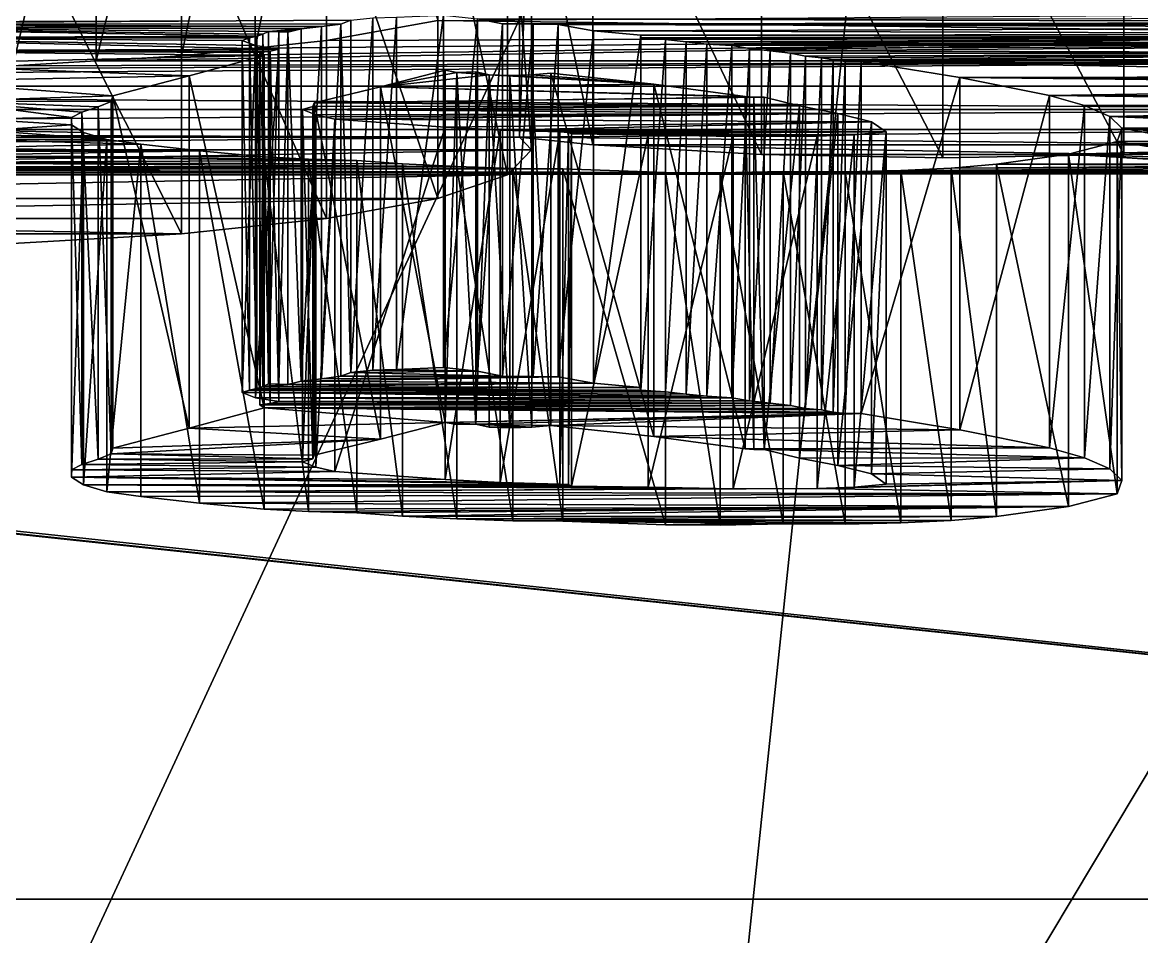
# Model space of a CAD drawing. Extents: x -48.5 to 48.5, y -27 to 68.5.
# Drawn here: x 0.817 to 5.616, y 57.419 to 61.338 of the extents above; entities that cross this region are included whole.
import ezdxf

# ---------------------------------------------------------------- set-up
doc = ezdxf.new("R2010")
doc.units = 0
doc.header["$MEASUREMENT"] = 0
doc.layers.add('STL2DXF', color=7, linetype='Continuous')

msp = doc.modelspace()

# ---------------------------------------------------------------- linework, layer by layer
at = {"layer": 'STL2DXF'}
for points in [[(0, 55), (4.756, 65.2507, 75), (0, 65.5, 75)], [(4.756, 65.2507, 75), (0, 55), (3.6585, 54.8083)], [(3.6585, 54.8083), (9.46, 64.5057, 75), (4.756, 65.2507, 75)], [(9.46, 64.5057, 75), (3.6585, 54.8083), (7.2769, 54.2352)], [(2.1213, 62.7459, 33.8992), (1.815, 61.2278, 33.8743), (1.815, 62.7133, 33.6664)], [(1.815, 61.2278, 33.8743), (2.1213, 62.7459, 33.8992), (2.1213, 61.2604, 34.1071)], [(2.1213, 62.7459, 33.8992), (2.5981, 61.3465, 34.7225), (2.1213, 61.2604, 34.1071)], [(1.5, 62.6798, 33.427), (1.1332, 61.1732, 33.4845), (1.1332, 62.6587, 33.2766)], [(1.1332, 61.1732, 33.4845), (1.5, 62.6798, 33.427), (1.5, 61.1943, 33.635)], [(1.815, 62.7133, 33.6664), (1.5, 61.1943, 33.635), (1.5, 62.6798, 33.427)], [(1.5, 61.1943, 33.635), (1.815, 62.7133, 33.6664), (1.815, 61.2278, 33.8743)], [(1.1332, 62.6587, 33.2766), (0.7765, 61.1527, 33.3382), (0.7765, 62.6382, 33.1302)], [(0.7765, 61.1527, 33.3382), (1.1332, 62.6587, 33.2766), (1.1332, 61.1732, 33.4845)], [(3.2631, 60.813, 30.9115), (2.9482, 62.332, 30.9429), (2.9482, 60.8465, 31.1509)], [(2.9482, 62.332, 30.9429), (3.2631, 60.813, 30.9115), (3.2631, 62.2985, 30.7036)], [(3, 62.2774, 30.5531), (2.9482, 60.8465, 31.1509), (2.9482, 62.332, 30.9429)], [(3.9867, 60.7714, 30.6147), (3.2631, 62.2985, 30.7036), (3.2631, 60.813, 30.9115)], [(3.2631, 62.2985, 30.7036), (3.9867, 60.7714, 30.6147), (3.9867, 62.2569, 30.4068)], [(5.5396, 62.2569, 30.4068), (6.2631, 60.813, 30.9115), (6.2631, 62.2985, 30.7036)], [(2.8978, 62.1698, 29.7842), (3, 60.7919, 30.7611), (3, 62.2774, 30.5531)], [(2.9482, 60.8465, 31.1509), (3, 62.2774, 30.5531), (3, 60.7919, 30.7611)], [(4.7631, 60.7573, 30.5135), (3.9867, 62.2569, 30.4068), (3.9867, 60.7714, 30.6147)], [(3.9867, 62.2569, 30.4068), (4.7631, 60.7573, 30.5135), (4.7631, 62.2428, 30.3055)], [(4.7631, 62.2428, 30.3055), (5.5396, 60.7714, 30.6147), (5.5396, 62.2569, 30.4068)], [(6.2631, 60.813, 30.9115), (5.5396, 62.2569, 30.4068), (5.5396, 60.7714, 30.6147)], [(5.5396, 60.7714, 30.6147), (4.7631, 62.2428, 30.3055), (4.7631, 60.7573, 30.5135)], [(2.5981, 62.0695, 29.0676), (2.8978, 60.6843, 29.9921), (2.8978, 62.1698, 29.7842)], [(3, 60.7919, 30.7611), (2.8978, 62.1698, 29.7842), (2.8978, 60.6843, 29.9921)], [(2.1213, 61.9833, 28.4523), (2.5981, 60.584, 29.2756), (2.5981, 62.0695, 29.0676)], [(2.8978, 60.6843, 29.9921), (2.5981, 62.0695, 29.0676), (2.5981, 60.584, 29.2756)], [(1.5, 61.9172, 27.9801), (2.1213, 60.4978, 28.6603), (2.1213, 61.9833, 28.4523)], [(2.5981, 60.584, 29.2756), (2.1213, 61.9833, 28.4523), (2.1213, 60.4978, 28.6603)], [(0.7765, 61.8757, 27.6833), (1.5, 60.4317, 28.1881), (1.5, 61.9172, 27.9801)], [(2.1213, 60.4978, 28.6603), (1.5, 61.9172, 27.9801), (1.5, 60.4317, 28.1881)], [(1.5, 60.4317, 28.1881), (0.7765, 61.8757, 27.6833), (0.7765, 60.3902, 27.8913)], [(7.6609, 61.2809, 34.2535), (2.5981, 61.3465, 34.7225), (7.3612, 61.3812, 34.97)], [(2.226, 61.348, 23.7338), (-0.4836, 61.332, 23.6199), (-0.6176, 61.3392, 23.6714)], [(2.1819, 61.3314, 23.6152), (-0.4836, 61.332, 23.6199), (2.226, 61.348, 23.7338)], [(7.6609, 61.2809, 34.2535), (2.1213, 61.2604, 34.1071), (2.5981, 61.3465, 34.7225)], [(2.226, 59.8377, 23.9453), (2.1819, 61.3314, 23.6152), (2.226, 61.348, 23.7338)], [(2.319, 61.3574, 23.801), (2.226, 59.8377, 23.9453), (2.226, 61.348, 23.7338)], [(2.226, 59.8377, 23.9453), (2.319, 61.3574, 23.801), (2.319, 59.8471, 24.0124)], [(2.4215, 61.3611, 23.8275), (2.319, 59.8471, 24.0124), (2.319, 61.3574, 23.801)], [(2.319, 59.8471, 24.0124), (2.4215, 61.3611, 23.8275), (2.4215, 59.8508, 24.0389)], [(2.6233, 61.3698, 23.8899), (2.4215, 59.8508, 24.0389), (2.4215, 61.3611, 23.8275)], [(2.4215, 59.8508, 24.0389), (2.6233, 61.3698, 23.8899), (2.6233, 59.8596, 24.1014)], [(2.7683, 61.3541, 23.7775), (2.6233, 59.8596, 24.1014), (2.6233, 61.3698, 23.8899)], [(2.6233, 59.8596, 24.1014), (2.7683, 61.3541, 23.7775), (2.7683, 59.8438, 23.989)], [(8.0646, 61.3375, 23.6589), (2.7683, 61.3541, 23.7775), (8.3736, 61.3558, 23.79)], [(2.8755, 61.3322, 23.6214), (2.7683, 59.8438, 23.989), (2.7683, 61.3541, 23.7775)], [(8.0646, 61.3375, 23.6589), (2.8755, 61.3322, 23.6214), (2.7683, 61.3541, 23.7775)], [(8.0646, 61.3375, 23.6589), (3.0079, 61.3305, 23.6089), (2.8755, 61.3322, 23.6214)], [(7.7557, 61.3296, 23.6027), (3.0079, 61.3305, 23.6089), (8.0646, 61.3375, 23.6589)], [(2.0999, 61.3209, 23.5403), (-0.3591, 61.3174, 23.5153), (-0.4836, 61.332, 23.6199)], [(2.0999, 61.3209, 23.5403), (-0.4836, 61.332, 23.6199), (2.1819, 61.3314, 23.6152)], [(2.0117, 61.3113, 23.4716), (-0.3591, 61.3174, 23.5153), (2.0999, 61.3209, 23.5403)], [(1.8225, 61.2798, 23.2468), (-0.1321, 61.2728, 23.1968), (-0.3591, 61.3174, 23.5153)], [(1.8225, 61.2798, 23.2468), (-0.3591, 61.3174, 23.5153), (1.8477, 61.2877, 23.303)], [(1.8477, 61.2877, 23.303), (-0.3591, 61.3174, 23.5153), (1.8729, 61.299, 23.3841)], [(1.8729, 61.299, 23.3841), (-0.3591, 61.3174, 23.5153), (2.0117, 61.3113, 23.4716)], [(1.8477, 59.7774, 23.5144), (1.8225, 61.2798, 23.2468), (1.8477, 61.2877, 23.303)], [(1.8729, 59.7888, 23.5956), (1.8477, 61.2877, 23.303), (1.8729, 61.299, 23.3841)], [(1.8477, 61.2877, 23.303), (1.8729, 59.7888, 23.5956), (1.8477, 59.7774, 23.5144)], [(2.0117, 61.3113, 23.4716), (1.9171, 61.2981, 23.3779), (1.8729, 61.299, 23.3841)], [(1.9171, 61.2981, 23.3779), (1.8729, 59.7888, 23.5956), (1.8729, 61.299, 23.3841)], [(1.8729, 59.7888, 23.5956), (1.9171, 61.2981, 23.3779), (1.9171, 59.7879, 23.5893)], [(1.9171, 61.2981, 23.3779), (2.0117, 61.3113, 23.4716), (1.9549, 61.2964, 23.3654)], [(1.9549, 61.2964, 23.3654), (1.9171, 59.7879, 23.5893), (1.9171, 61.2981, 23.3779)], [(1.9171, 59.7879, 23.5893), (1.9549, 61.2964, 23.3654), (1.9549, 59.7861, 23.5769)], [(2.0117, 59.801, 23.683), (1.9549, 61.2964, 23.3654), (2.0117, 61.3113, 23.4716)], [(1.9549, 61.2964, 23.3654), (2.0117, 59.801, 23.683), (1.9549, 59.7861, 23.5769)], [(2.0999, 61.3209, 23.5403), (2.0117, 59.801, 23.683), (2.0117, 61.3113, 23.4716)], [(2.0117, 59.801, 23.683), (2.0999, 61.3209, 23.5403), (2.0999, 59.8106, 23.7517)], [(2.1819, 61.3314, 23.6152), (2.0999, 59.8106, 23.7517), (2.0999, 61.3209, 23.5403)], [(2.0999, 59.8106, 23.7517), (2.1819, 61.3314, 23.6152), (2.1819, 59.8211, 23.8266)], [(2.1819, 61.3314, 23.6152), (2.226, 59.8377, 23.9453), (2.1819, 59.8211, 23.8266)], [(2.7683, 59.8438, 23.989), (2.8755, 61.3322, 23.6214), (2.8755, 59.822, 23.8329)], [(3.0079, 61.3305, 23.6089), (2.8755, 59.822, 23.8329), (2.8755, 61.3322, 23.6214)], [(2.8755, 59.822, 23.8329), (3.0079, 61.3305, 23.6089), (3.0079, 59.8202, 23.8204)], [(3.1151, 61.3296, 23.6027), (3.0079, 59.8202, 23.8204), (3.0079, 61.3305, 23.6089)], [(7.7557, 61.3296, 23.6027), (3.1151, 61.3296, 23.6027), (3.0079, 61.3305, 23.6089)], [(3.0079, 59.8202, 23.8204), (3.1151, 61.3296, 23.6027), (3.1151, 59.8194, 23.8141)], [(3.2664, 61.3025, 23.4091), (3.1151, 59.8194, 23.8141), (3.1151, 61.3296, 23.6027)], [(7.6485, 61.3165, 23.509), (3.2664, 61.3025, 23.4091), (3.1151, 61.3296, 23.6027)], [(7.6485, 61.3165, 23.509), (3.1151, 61.3296, 23.6027), (7.7557, 61.3296, 23.6027)], [(3.1151, 59.8194, 23.8141), (3.2664, 61.3025, 23.4091), (3.2664, 59.7923, 23.6206)], [(7.5098, 61.2885, 23.3092), (3.2664, 61.3025, 23.4091), (7.6485, 61.3165, 23.509)], [(7.5098, 61.2885, 23.3092), (3.4682, 61.2833, 23.2717), (3.2664, 61.3025, 23.4091)], [(3.4682, 61.2833, 23.2717), (3.2664, 59.7923, 23.6206), (3.2664, 61.3025, 23.4091)], [(7.4688, 61.2724, 23.1937), (3.4682, 61.2833, 23.2717), (7.5098, 61.2885, 23.3092)], [(1.791, 61.2719, 23.1906), (-0.1321, 61.2728, 23.1968), (1.8225, 61.2798, 23.2468)], [(1.9171, 61.223, 22.8409), (0.0571, 61.2169, 22.7972), (-0.1321, 61.2728, 23.1968)], [(1.9171, 61.223, 22.8409), (-0.1321, 61.2728, 23.1968), (1.8162, 61.2387, 22.9533)], [(1.8162, 61.2387, 22.9533), (-0.1321, 61.2728, 23.1968), (1.7595, 61.2614, 23.1156)], [(1.7595, 61.2614, 23.1156), (-0.1321, 61.2728, 23.1968), (1.791, 61.2719, 23.1906)], [(7.7631, 61.1732, 33.4845), (1.1332, 61.1732, 33.4845), (7.6609, 61.2809, 34.2535)], [(7.6609, 61.2809, 34.2535), (1.1332, 61.1732, 33.4845), (1.5, 61.1943, 33.635)], [(7.6609, 61.2809, 34.2535), (1.5, 61.1943, 33.635), (1.815, 61.2278, 33.8743)], [(1.791, 59.7617, 23.402), (1.7595, 61.2614, 23.1156), (1.791, 61.2719, 23.1906)], [(1.7595, 59.7512, 23.3271), (1.8162, 61.2387, 22.9533), (1.7595, 61.2614, 23.1156)], [(1.7595, 61.2614, 23.1156), (1.791, 59.7617, 23.402), (1.7595, 59.7512, 23.3271)], [(1.8162, 61.2387, 22.9533), (1.7595, 59.7512, 23.3271), (1.8162, 59.7284, 23.1647)], [(1.8225, 59.7695, 23.4582), (1.791, 61.2719, 23.1906), (1.8225, 61.2798, 23.2468)], [(1.791, 61.2719, 23.1906), (1.8225, 59.7695, 23.4582), (1.791, 59.7617, 23.402)], [(7.6609, 61.2809, 34.2535), (1.815, 61.2278, 33.8743), (2.1213, 61.2604, 34.1071)], [(1.8162, 59.7284, 23.1647), (1.9171, 61.223, 22.8409), (1.8162, 61.2387, 22.9533)], [(1.8225, 61.2798, 23.2468), (1.8477, 59.7774, 23.5144), (1.8225, 59.7695, 23.4582)], [(3.2664, 59.7923, 23.6206), (3.4682, 61.2833, 23.2717), (3.4682, 59.773, 23.4832)], [(7.4688, 61.2724, 23.1937), (3.4682, 61.2719, 23.1906), (3.4682, 61.2833, 23.2717)], [(3.4682, 61.2719, 23.1906), (3.4682, 59.773, 23.4832), (3.4682, 61.2833, 23.2717)], [(7.4688, 61.2724, 23.1937), (3.5753, 61.2649, 23.1406), (3.4682, 61.2719, 23.1906)], [(3.5753, 61.2649, 23.1406), (3.4682, 59.7617, 23.402), (3.4682, 61.2719, 23.1906)], [(3.4682, 59.773, 23.4832), (3.4682, 61.2719, 23.1906), (3.4682, 59.7617, 23.402)], [(3.4682, 59.7617, 23.402), (3.5753, 61.2649, 23.1406), (3.5753, 59.7547, 23.3521)], [(7.4688, 61.2724, 23.1937), (3.6636, 61.2553, 23.0719), (3.5753, 61.2649, 23.1406)], [(3.6636, 61.2553, 23.0719), (3.5753, 59.7547, 23.3521), (3.5753, 61.2649, 23.1406)], [(3.5753, 59.7547, 23.3521), (3.6636, 61.2553, 23.0719), (3.6636, 59.745, 23.2834)], [(7.4719, 61.2518, 23.047), (3.6636, 61.2553, 23.0719), (7.4688, 61.2724, 23.1937)], [(3.7519, 61.2457, 23.0032), (3.6636, 59.745, 23.2834), (3.6636, 61.2553, 23.0719)], [(7.4719, 61.2518, 23.047), (3.7519, 61.2457, 23.0032), (3.6636, 61.2553, 23.0719)], [(3.6636, 59.745, 23.2834), (3.7519, 61.2457, 23.0032), (3.7519, 59.7354, 23.2147)], [(7.535, 61.2422, 22.9783), (3.7519, 61.2457, 23.0032), (7.4719, 61.2518, 23.047)], [(3.8591, 61.2396, 22.9595), (3.7519, 59.7354, 23.2147), (3.7519, 61.2457, 23.0032)], [(7.535, 61.2422, 22.9783), (3.8591, 61.2396, 22.9595), (3.7519, 61.2457, 23.0032)], [(3.7519, 59.7354, 23.2147), (3.8591, 61.2396, 22.9595), (3.8591, 59.7293, 23.171)], [(7.535, 61.2422, 22.9783), (3.9347, 61.2265, 22.8659), (3.8591, 61.2396, 22.9595)], [(3.9347, 61.2265, 22.8659), (3.8591, 59.7293, 23.171), (3.8591, 61.2396, 22.9595)], [(7.535, 61.2422, 22.9783), (4.023, 61.216, 22.7909), (3.9347, 61.2265, 22.8659)], [(7.617, 61.2064, 22.7223), (4.023, 61.216, 22.7909), (7.535, 61.2422, 22.9783)], [(1.8793, 61.2151, 22.7847), (0.0571, 61.2169, 22.7972), (1.9171, 61.223, 22.8409)], [(1.854, 61.1959, 22.6473), (0.2084, 61.1592, 22.3851), (0.0571, 61.2169, 22.7972)], [(1.854, 61.1959, 22.6473), (0.0571, 61.2169, 22.7972), (1.8351, 61.209, 22.741)], [(1.8351, 61.209, 22.741), (0.0571, 61.2169, 22.7972), (1.8793, 61.2151, 22.7847)], [(1.5325, 61.1093, 22.0291), (0.2084, 61.1592, 22.3851), (1.854, 61.1959, 22.6473)], [(1.854, 59.6856, 22.8588), (1.5325, 61.1093, 22.0291), (1.854, 61.1959, 22.6473)], [(1.9171, 61.223, 22.8409), (1.8162, 59.7284, 23.1647), (1.9171, 59.7127, 23.0523)], [(1.8793, 59.7048, 22.9961), (1.8351, 61.209, 22.741), (1.8793, 61.2151, 22.7847)], [(1.8351, 61.209, 22.741), (1.8793, 59.7048, 22.9961), (1.8351, 59.6987, 22.9524)], [(1.8351, 59.6987, 22.9524), (1.854, 61.1959, 22.6473), (1.8351, 61.209, 22.741)], [(1.854, 61.1959, 22.6473), (1.8351, 59.6987, 22.9524), (1.854, 59.6856, 22.8588)], [(1.9171, 59.7127, 23.0523), (1.8793, 61.2151, 22.7847), (1.9171, 61.223, 22.8409)], [(1.8793, 61.2151, 22.7847), (1.9171, 59.7127, 23.0523), (1.8793, 59.7048, 22.9961)], [(3.8591, 59.7293, 23.171), (3.9347, 61.2265, 22.8659), (3.9347, 59.7162, 23.0773)], [(4.023, 61.216, 22.7909), (3.9347, 59.7162, 23.0773), (3.9347, 61.2265, 22.8659)], [(3.9347, 59.7162, 23.0773), (4.023, 61.216, 22.7909), (4.023, 59.7057, 23.0024)], [(7.617, 61.2064, 22.7223), (4.1113, 61.2064, 22.7223), (4.023, 61.216, 22.7909)], [(4.1113, 61.2064, 22.7223), (4.023, 59.7057, 23.0024), (4.023, 61.216, 22.7909)], [(4.023, 59.7057, 23.0024), (4.1113, 61.2064, 22.7223), (4.1113, 59.6961, 22.9337)], [(4.1743, 61.1932, 22.6286), (4.1113, 59.6961, 22.9337), (4.1113, 61.2064, 22.7223)], [(7.617, 61.2064, 22.7223), (4.1743, 61.1932, 22.6286), (4.1113, 61.2064, 22.7223)], [(4.1113, 59.6961, 22.9337), (4.1743, 61.1932, 22.6286), (4.1743, 59.683, 22.84)], [(7.617, 61.2064, 22.7223), (4.2437, 61.1871, 22.5849), (4.1743, 61.1932, 22.6286)], [(4.2437, 61.1871, 22.5849), (4.1743, 59.683, 22.84), (4.1743, 61.1932, 22.6286)], [(7.617, 61.2064, 22.7223), (4.2941, 61.1784, 22.5224), (4.2437, 61.1871, 22.5849)], [(7.7052, 61.1775, 22.5162), (4.2941, 61.1784, 22.5224), (7.617, 61.2064, 22.7223)], [(7.6609, 61.0656, 32.7156), (-7.6609, 61.0656, 32.7156), (7.7631, 61.1732, 33.4845)], [(7.7631, 61.1732, 33.4845), (-7.6609, 61.0656, 32.7156), (0, 61.1385, 33.2369)], [(7.7631, 61.1732, 33.4845), (0, 61.1385, 33.2369), (0.7765, 61.1527, 33.3382)], [(1.5325, 61.1093, 22.0291), (0.3597, 61.0857, 21.8605), (0.2084, 61.1592, 22.3851)], [(7.7631, 61.1732, 33.4845), (0.7765, 61.1527, 33.3382), (1.1332, 61.1732, 33.4845)], [(4.1743, 59.683, 22.84), (4.2437, 61.1871, 22.5849), (4.2437, 59.6769, 22.7963)], [(4.2941, 61.1784, 22.5224), (4.2437, 59.6769, 22.7963), (4.2437, 61.1871, 22.5849)], [(4.2437, 59.6769, 22.7963), (4.2941, 61.1784, 22.5224), (4.2941, 59.6681, 22.7339)], [(4.2941, 61.1784, 22.5224), (4.4139, 61.1714, 22.4725), (4.3446, 61.1714, 22.4725)], [(4.4139, 61.1714, 22.4725), (4.2941, 61.1784, 22.5224), (7.7052, 61.1775, 22.5162)], [(4.3446, 61.1714, 22.4725), (4.2941, 59.6681, 22.7339), (4.2941, 61.1784, 22.5224)], [(4.2941, 59.6681, 22.7339), (4.3446, 61.1714, 22.4725), (4.3446, 59.6611, 22.6839)], [(4.4139, 61.1714, 22.4725), (4.3446, 59.6611, 22.6839), (4.3446, 61.1714, 22.4725)], [(4.3446, 59.6611, 22.6839), (4.4139, 61.1714, 22.4725), (4.4139, 59.6611, 22.6839)], [(7.7998, 61.146, 22.2914), (4.4139, 61.1714, 22.4725), (7.7052, 61.1775, 22.5162)], [(7.8755, 61.1076, 22.0166), (4.8364, 61.1023, 21.9792), (4.4139, 61.1714, 22.4725)], [(7.8755, 61.1076, 22.0166), (4.4139, 61.1714, 22.4725), (7.7998, 61.146, 22.2914)], [(4.8364, 61.1023, 21.9792), (4.4139, 59.6611, 22.6839), (4.4139, 61.1714, 22.4725)], [(1.2046, 61.0237, 21.4172), (0.3597, 61.0857, 21.8605), (1.5325, 61.1093, 22.0291)], [(1.5325, 59.5991, 22.2406), (1.2046, 61.0237, 21.4172), (1.5325, 61.1093, 22.0291)], [(1.5325, 61.1093, 22.0291), (1.854, 59.6856, 22.8588), (1.5325, 59.5991, 22.2406)], [(2.3521, 61.0621, 21.6919), (2.6296, 59.6227, 22.4092), (2.6296, 61.1329, 22.1977)], [(2.68, 61.1242, 22.1353), (2.3521, 61.0621, 21.6919), (2.6296, 61.1329, 22.1977)], [(2.8187, 61.1137, 22.0604), (2.3521, 61.0621, 21.6919), (2.68, 61.1242, 22.1353)], [(3.5249, 61.0735, 21.7731), (2.3521, 61.0621, 21.6919), (2.8187, 61.1137, 22.0604)], [(2.6296, 59.6227, 22.4092), (2.68, 61.1242, 22.1353), (2.6296, 61.1329, 22.1977)], [(2.68, 61.1242, 22.1353), (2.6296, 59.6227, 22.4092), (2.68, 59.6139, 22.3467)], [(2.68, 61.1242, 22.1353), (2.762, 59.6157, 22.3592), (2.762, 61.1259, 22.1478)], [(2.762, 61.1259, 22.1478), (2.8187, 61.1137, 22.0604), (2.68, 61.1242, 22.1353)], [(2.762, 59.6157, 22.3592), (2.68, 61.1242, 22.1353), (2.68, 59.6139, 22.3467)], [(2.762, 59.6157, 22.3592), (2.8187, 61.1137, 22.0604), (2.762, 61.1259, 22.1478)], [(2.8187, 61.1137, 22.0604), (2.762, 59.6157, 22.3592), (2.8187, 59.6034, 22.2718)], [(2.907, 59.6008, 22.2531), (2.8187, 61.1137, 22.0604), (2.8187, 59.6034, 22.2718)], [(2.8187, 61.1137, 22.0604), (2.907, 59.6008, 22.2531), (2.907, 61.1111, 22.0416)], [(3.5249, 61.0735, 21.7731), (2.8187, 61.1137, 22.0604), (2.907, 61.1111, 22.0416)], [(2.907, 61.1111, 22.0416), (3.0016, 59.6034, 22.2718), (3.0016, 61.1137, 22.0604)], [(3.0016, 61.1137, 22.0604), (3.5249, 61.0735, 21.7731), (2.907, 61.1111, 22.0416)], [(3.0016, 59.6034, 22.2718), (2.907, 61.1111, 22.0416), (2.907, 59.6008, 22.2531)], [(3.0016, 61.1137, 22.0604), (3.0835, 59.6104, 22.3218), (3.0835, 61.1207, 22.1103)], [(3.5249, 61.0735, 21.7731), (3.0016, 61.1137, 22.0604), (3.0835, 61.1207, 22.1103)], [(3.0835, 59.6104, 22.3218), (3.0016, 61.1137, 22.0604), (3.0016, 59.6034, 22.2718)], [(3.5249, 59.5632, 21.9846), (3.0835, 61.1207, 22.1103), (3.0835, 59.6104, 22.3218)], [(3.0835, 61.1207, 22.1103), (3.5249, 59.5632, 21.9846), (3.5249, 61.0735, 21.7731)], [(4.4139, 59.6611, 22.6839), (4.8364, 61.1023, 21.9792), (4.8364, 59.5921, 22.1906)], [(7.9259, 61.0971, 21.9417), (4.8364, 61.1023, 21.9792), (7.8755, 61.1076, 22.0166)], [(5.221, 61.0254, 21.4297), (4.8364, 59.5921, 22.1906), (4.8364, 61.1023, 21.9792)], [(8.0331, 61.0674, 21.7294), (5.221, 61.0254, 21.4297), (4.8364, 61.1023, 21.9792)], [(8.0331, 61.0674, 21.7294), (4.8364, 61.1023, 21.9792), (7.9764, 61.077, 21.7981)], [(7.9764, 61.077, 21.7981), (4.8364, 61.1023, 21.9792), (7.9448, 61.0883, 21.8793)], [(7.9448, 61.0883, 21.8793), (4.8364, 61.1023, 21.9792), (7.9259, 61.0971, 21.9417)], [(7.3612, 60.9652, 31.999), (-7.3612, 60.9652, 31.999), (-7.6609, 61.0656, 32.7156)], [(7.3612, 60.9652, 31.999), (-7.6609, 61.0656, 32.7156), (7.6609, 61.0656, 32.7156)], [(1.2046, 61.0237, 21.4172), (0.4921, 61.0009, 21.2548), (0.3597, 61.0857, 21.8605)], [(2.0684, 60.9939, 21.2049), (2.3521, 59.5518, 21.9034), (2.3521, 61.0621, 21.6919)], [(3.9537, 61.0184, 21.3797), (2.0684, 60.9939, 21.2049), (2.3521, 61.0621, 21.6919)], [(3.9158, 61.0202, 21.3922), (2.3521, 61.0621, 21.6919), (3.5249, 61.0735, 21.7731)], [(2.6296, 59.6227, 22.4092), (2.3521, 61.0621, 21.6919), (2.3521, 59.5518, 21.9034)], [(3.9537, 61.0184, 21.3797), (2.3521, 61.0621, 21.6919), (3.9158, 61.0202, 21.3922)], [(3.9158, 59.5099, 21.6037), (3.5249, 61.0735, 21.7731), (3.5249, 59.5632, 21.9846)], [(3.5249, 61.0735, 21.7731), (3.9158, 59.5099, 21.6037), (3.9158, 61.0202, 21.3922)], [(8.1088, 61.0228, 21.411), (5.221, 61.0254, 21.4297), (8.0331, 61.0674, 21.7294)], [(1.1983, 60.9992, 21.2424), (0.4921, 61.0009, 21.2548), (1.2046, 61.0237, 21.4172)], [(1.0281, 60.931, 20.7553), (0.6056, 60.9249, 20.7116), (0.4921, 61.0009, 21.2548)], [(1.0281, 60.931, 20.7553), (0.4921, 61.0009, 21.2548), (1.0722, 60.9537, 20.9177)], [(1.0722, 60.9537, 20.9177), (0.4921, 61.0009, 21.2548), (1.1415, 60.9764, 21.08)], [(1.1415, 60.9764, 21.08), (0.4921, 61.0009, 21.2548), (1.1983, 60.9992, 21.2424)], [(1.1983, 59.4889, 21.4538), (1.1415, 60.9764, 21.08), (1.1983, 60.9992, 21.2424)], [(1.2046, 59.5134, 21.6286), (1.1983, 60.9992, 21.2424), (1.2046, 61.0237, 21.4172)], [(1.1983, 60.9992, 21.2424), (1.2046, 59.5134, 21.6286), (1.1983, 59.4889, 21.4538)], [(1.2046, 61.0237, 21.4172), (1.5325, 59.5991, 22.2406), (1.2046, 59.5134, 21.6286)], [(3.9978, 61.0175, 21.3735), (2.0684, 60.9939, 21.2049), (3.9537, 61.0184, 21.3797)], [(4.1491, 60.9808, 21.1112), (2.0684, 60.9939, 21.2049), (3.9978, 61.0175, 21.3735)], [(3.9537, 59.5081, 21.5912), (3.9158, 61.0202, 21.3922), (3.9158, 59.5099, 21.6037)], [(3.9158, 61.0202, 21.3922), (3.9537, 59.5081, 21.5912), (3.9537, 61.0184, 21.3797)], [(3.9978, 59.5073, 21.5849), (3.9537, 61.0184, 21.3797), (3.9537, 59.5081, 21.5912)], [(3.9537, 61.0184, 21.3797), (3.9978, 59.5073, 21.5849), (3.9978, 61.0175, 21.3735)], [(3.9978, 59.5073, 21.5849), (4.1491, 60.9808, 21.1112), (3.9978, 61.0175, 21.3735)], [(4.8364, 59.5921, 22.1906), (5.221, 61.0254, 21.4297), (5.221, 59.5151, 21.6411)], [(5.3707, 60.9823, 21.1222), (5.221, 59.5151, 21.6411), (5.221, 61.0254, 21.4297)], [(8.2096, 60.9896, 21.1737), (5.3707, 60.9823, 21.1222), (5.221, 61.0254, 21.4297)], [(8.2096, 60.9896, 21.1737), (5.221, 61.0254, 21.4297), (8.1088, 61.0228, 21.411)], [(7.3612, 60.9652, 31.999), (-6.8845, 60.8791, 31.3837), (-7.3612, 60.9652, 31.999)], [(6.8845, 60.8791, 31.3837), (-6.8845, 60.8791, 31.3837), (7.3612, 60.9652, 31.999)], [(1.0722, 59.4434, 21.1291), (1.0281, 60.931, 20.7553), (1.0722, 60.9537, 20.9177)], [(1.1415, 59.4662, 21.2914), (1.0722, 60.9537, 20.9177), (1.1415, 60.9764, 21.08)], [(1.0722, 60.9537, 20.9177), (1.1415, 59.4662, 21.2914), (1.0722, 59.4434, 21.1291)], [(1.1415, 60.9764, 21.08), (1.1983, 59.4889, 21.4538), (1.1415, 59.4662, 21.2914)], [(4.3131, 60.9485, 20.8802), (2.018, 60.9651, 20.9988), (4.1491, 60.9808, 21.1112)], [(4.1491, 60.9808, 21.1112), (2.018, 60.9651, 20.9988), (2.0621, 60.9782, 21.0925)], [(2.018, 60.9651, 20.9988), (2.0621, 59.4679, 21.3039), (2.0621, 60.9782, 21.0925)], [(2.0621, 59.4679, 21.3039), (2.018, 60.9651, 20.9988), (2.018, 59.4548, 21.2103)], [(2.0747, 60.9424, 20.8365), (2.018, 59.4548, 21.2103), (2.018, 60.9651, 20.9988)], [(4.3131, 60.9485, 20.8802), (2.0747, 60.9424, 20.8365), (2.018, 60.9651, 20.9988)], [(2.0621, 60.9782, 21.0925), (2.0684, 59.4837, 21.4163), (2.0684, 60.9939, 21.2049)], [(4.1491, 60.9808, 21.1112), (2.0621, 60.9782, 21.0925), (2.0684, 60.9939, 21.2049)], [(2.0684, 59.4837, 21.4163), (2.0621, 60.9782, 21.0925), (2.0621, 59.4679, 21.3039)], [(2.3521, 59.5518, 21.9034), (2.0684, 60.9939, 21.2049), (2.0684, 59.4837, 21.4163)], [(4.1491, 60.9808, 21.1112), (3.9978, 59.5073, 21.5849), (4.1491, 59.4705, 21.3227)], [(4.1491, 59.4705, 21.3227), (4.3131, 60.9485, 20.8802), (4.1491, 60.9808, 21.1112)], [(5.221, 59.5151, 21.6411), (5.3707, 60.9823, 21.1222), (5.3707, 59.4721, 21.3336)], [(8.2096, 60.9896, 21.1737), (5.4795, 60.9354, 20.7865), (5.3707, 60.9823, 21.1222)], [(5.4795, 60.9354, 20.7865), (5.3707, 59.4721, 21.3336), (5.3707, 60.9823, 21.1222)], [(8.3736, 60.9284, 20.7366), (5.4795, 60.9354, 20.7865), (8.2096, 60.9896, 21.1737)], [(1.0281, 60.8986, 20.5243), (0.6056, 60.9249, 20.7116), (1.0281, 60.931, 20.7553)], [(1.0281, 60.8986, 20.5243), (0.6687, 60.875, 20.3557), (0.6056, 60.9249, 20.7116)], [(1.0281, 59.4207, 20.9667), (1.0281, 60.8986, 20.5243), (1.0281, 60.931, 20.7553)], [(1.0281, 60.931, 20.7553), (1.0722, 59.4434, 21.1291), (1.0281, 59.4207, 20.9667)], [(2.018, 59.4548, 21.2103), (2.0747, 60.9424, 20.8365), (2.0747, 59.4321, 21.0479)], [(4.3131, 60.9485, 20.8802), (2.1567, 60.924, 20.7054), (2.0747, 60.9424, 20.8365)], [(2.1567, 60.924, 20.7054), (2.0747, 59.4321, 21.0479), (2.0747, 60.9424, 20.8365)], [(2.0747, 59.4321, 21.0479), (2.1567, 60.924, 20.7054), (2.1567, 59.4137, 20.9168)], [(4.4581, 60.9126, 20.6242), (2.1567, 60.924, 20.7054), (4.3131, 60.9485, 20.8802)], [(4.4581, 60.9126, 20.6242), (2.6296, 60.889, 20.4556), (2.1567, 60.924, 20.7054)], [(2.6296, 60.889, 20.4556), (2.1567, 59.4137, 20.9168), (2.1567, 60.924, 20.7054)], [(4.4581, 60.9126, 20.6242), (2.866, 60.8757, 20.3604), (2.6296, 60.889, 20.4556)], [(4.5211, 60.8689, 20.312), (2.866, 60.8757, 20.3604), (4.4581, 60.9126, 20.6242)], [(4.3131, 60.9485, 20.8802), (4.1491, 59.4705, 21.3227), (4.3131, 59.4382, 21.0916)], [(4.3131, 59.4382, 21.0916), (4.4581, 60.9126, 20.6242), (4.3131, 60.9485, 20.8802)], [(4.4581, 60.9126, 20.6242), (4.3131, 59.4382, 21.0916), (4.4581, 59.4024, 20.8356)], [(4.4581, 59.4024, 20.8356), (4.5211, 60.8689, 20.312), (4.4581, 60.9126, 20.6242)], [(5.3707, 59.4721, 21.3336), (5.4795, 60.9354, 20.7865), (5.4795, 59.4251, 20.998)], [(5.5315, 60.8844, 20.4228), (5.4795, 59.4251, 20.998), (5.4795, 60.9354, 20.7865)], [(6.7279, 60.8855, 20.4306), (5.5315, 60.8844, 20.4228), (5.4795, 60.9354, 20.7865)], [(6.7279, 60.8855, 20.4306), (5.4795, 60.9354, 20.7865), (8.3736, 60.9284, 20.7366)], [(-2.9482, 60.8465, 31.1509), (-6.8845, 60.8791, 31.3837), (2.9482, 60.8465, 31.1509)], [(2.9482, 60.8465, 31.1509), (-6.8845, 60.8791, 31.3837), (6.8845, 60.8791, 31.3837)], [(1.1794, 60.8366, 20.0809), (0.5615, 60.8366, 20.0809), (0.6687, 60.875, 20.3557)], [(1.0785, 60.8663, 20.2932), (0.6687, 60.875, 20.3557), (1.0281, 60.8986, 20.5243)], [(1.1794, 60.8366, 20.0809), (0.6687, 60.875, 20.3557), (1.0785, 60.8663, 20.2932)], [(1.0281, 60.8986, 20.5243), (1.0281, 59.4207, 20.9667), (1.0281, 59.3884, 20.7357)], [(1.0281, 59.3884, 20.7357), (1.0785, 60.8663, 20.2932), (1.0281, 60.8986, 20.5243)], [(1.0785, 60.8663, 20.2932), (1.0281, 59.3884, 20.7357), (1.0785, 59.356, 20.5047)], [(1.0785, 59.356, 20.5047), (1.1794, 60.8366, 20.0809), (1.0785, 60.8663, 20.2932)], [(2.1567, 59.4137, 20.9168), (2.6296, 60.889, 20.4556), (2.6296, 59.3788, 20.667)], [(2.866, 60.8757, 20.3604), (2.6296, 59.3788, 20.667), (2.6296, 60.889, 20.4556)], [(2.6296, 59.3788, 20.667), (2.866, 60.8757, 20.3604), (2.866, 59.3654, 20.5718)], [(4.5211, 60.8689, 20.312), (3.1214, 60.8689, 20.312), (2.866, 60.8757, 20.3604)], [(3.1214, 60.8689, 20.312), (2.866, 59.3654, 20.5718), (2.866, 60.8757, 20.3604)], [(2.866, 59.3654, 20.5718), (3.1214, 60.8689, 20.312), (3.1214, 59.3586, 20.5234)], [(6.2631, 60.813, 30.9115), (2.9482, 60.8465, 31.1509), (6.8845, 60.8791, 31.3837)], [(4.5211, 60.8689, 20.312), (3.1592, 60.867, 20.2979), (3.1214, 60.8689, 20.312)], [(3.1592, 60.867, 20.2979), (3.1214, 59.3586, 20.5234), (3.1214, 60.8689, 20.312)], [(3.1214, 59.3586, 20.5234), (3.1592, 60.867, 20.2979), (3.1592, 59.3567, 20.5094)], [(4.5211, 60.8689, 20.312), (3.1718, 60.861, 20.2558), (3.1592, 60.867, 20.2979)], [(3.1718, 60.861, 20.2558), (3.1592, 59.3567, 20.5094), (3.1592, 60.867, 20.2979)], [(3.1592, 59.3567, 20.5094), (3.1718, 60.861, 20.2558), (3.1718, 59.3508, 20.4672)], [(4.384, 60.8569, 20.2261), (3.1718, 60.861, 20.2558), (4.5211, 60.8689, 20.312)], [(3.4997, 60.8567, 20.2245), (3.1718, 59.3508, 20.4672), (3.1718, 60.861, 20.2558)], [(4.384, 60.8569, 20.2261), (3.4997, 60.8567, 20.2245), (3.1718, 60.861, 20.2558)], [(3.1718, 59.3508, 20.4672), (3.4997, 60.8567, 20.2245), (3.4997, 59.3464, 20.436)], [(4.2248, 60.8506, 20.1808), (3.4997, 60.8567, 20.2245), (4.384, 60.8569, 20.2261)], [(3.8654, 60.8497, 20.1746), (3.4997, 59.3464, 20.436), (3.4997, 60.8567, 20.2245)], [(3.4997, 60.8567, 20.2245), (4.2248, 60.8506, 20.1808), (3.8654, 60.8497, 20.1746)], [(4.384, 60.8569, 20.2261), (4.2248, 59.3403, 20.3923), (4.2248, 60.8506, 20.1808)], [(4.2248, 59.3403, 20.3923), (4.384, 60.8569, 20.2261), (4.384, 59.3466, 20.4375)], [(4.5211, 60.8689, 20.312), (4.384, 59.3466, 20.4375), (4.384, 60.8569, 20.2261)], [(4.384, 59.3466, 20.4375), (4.5211, 60.8689, 20.312), (4.5211, 59.3586, 20.5234)], [(4.5211, 60.8689, 20.312), (4.4581, 59.4024, 20.8356), (4.5211, 59.3586, 20.5234)], [(5.4795, 59.4251, 20.998), (5.5315, 60.8844, 20.4228), (5.5315, 59.3742, 20.6342)], [(5.8326, 60.8296, 20.031), (5.511, 60.8278, 20.0185), (5.5315, 60.8844, 20.4228)], [(5.511, 60.8278, 20.0185), (5.5315, 59.3742, 20.6342), (5.5315, 60.8844, 20.4228)], [(6.646, 60.8785, 20.3806), (5.5315, 60.8844, 20.4228), (6.7279, 60.8855, 20.4306)], [(5.8326, 60.8296, 20.031), (5.5315, 60.8844, 20.4228), (5.9902, 60.8418, 20.1184)], [(5.9902, 60.8418, 20.1184), (5.5315, 60.8844, 20.4228), (6.1479, 60.8514, 20.1871)], [(6.1479, 60.8514, 20.1871), (5.5315, 60.8844, 20.4228), (6.3244, 60.8602, 20.2495)], [(6.3244, 60.8602, 20.2495), (5.5315, 60.8844, 20.4228), (6.4946, 60.8777, 20.3744)], [(6.4946, 60.8777, 20.3744), (5.5315, 60.8844, 20.4228), (6.5451, 60.8785, 20.3806)], [(6.5451, 60.8785, 20.3806), (5.5315, 60.8844, 20.4228), (6.5829, 60.8785, 20.3806)], [(6.5829, 60.8785, 20.3806), (5.5315, 60.8844, 20.4228), (6.646, 60.8785, 20.3806)], [(3, 60.7919, 30.7611), (-3, 60.7919, 30.7611), (2.9482, 60.8465, 31.1509)], [(2.9482, 60.8465, 31.1509), (-3, 60.7919, 30.7611), (-2.9482, 60.8465, 31.1509)], [(1.3244, 60.8165, 19.9373), (0.4291, 60.799, 19.8124), (0.5615, 60.8366, 20.0809)], [(1.5766, 60.7876, 19.7312), (0.4291, 60.799, 19.8124), (1.3244, 60.8165, 19.9373)], [(1.3244, 60.8165, 19.9373), (0.5615, 60.8366, 20.0809), (1.1794, 60.8366, 20.0809)], [(1.1794, 60.8366, 20.0809), (1.0785, 59.356, 20.5047), (1.1794, 59.3263, 20.2924)], [(1.1794, 59.3263, 20.2924), (1.3244, 60.8165, 19.9373), (1.1794, 60.8366, 20.0809)], [(1.3244, 60.8165, 19.9373), (1.1794, 59.3263, 20.2924), (1.3244, 59.3062, 20.1487)], [(1.5766, 59.2773, 19.9427), (1.3244, 60.8165, 19.9373), (1.3244, 59.3062, 20.1487)], [(1.3244, 60.8165, 19.9373), (1.5766, 59.2773, 19.9427), (1.5766, 60.7876, 19.7312)], [(6.2631, 60.813, 30.9115), (3.2631, 60.813, 30.9115), (2.9482, 60.8465, 31.1509)], [(5.5396, 60.7714, 30.6147), (3.9867, 60.7714, 30.6147), (3.2631, 60.813, 30.9115)], [(5.5396, 60.7714, 30.6147), (3.2631, 60.813, 30.9115), (6.2631, 60.813, 30.9115)], [(3.4997, 59.3464, 20.436), (3.8654, 60.8497, 20.1746), (3.8654, 59.3394, 20.386)], [(4.2248, 60.8506, 20.1808), (3.8654, 59.3394, 20.386), (3.8654, 60.8497, 20.1746)], [(3.8654, 59.3394, 20.386), (4.2248, 60.8506, 20.1808), (4.2248, 59.3403, 20.3923)], [(5.7758, 60.785, 19.7125), (5.303, 60.7736, 19.6313), (5.511, 60.8278, 20.0185)], [(5.303, 60.7736, 19.6313), (5.511, 59.3176, 20.2299), (5.511, 60.8278, 20.0185)], [(5.7758, 60.785, 19.7125), (5.511, 60.8278, 20.0185), (5.8326, 60.8296, 20.031)], [(5.5315, 59.3742, 20.6342), (5.511, 60.8278, 20.0185), (5.511, 59.3176, 20.2299)], [(3, 60.7919, 30.7611), (-2.8978, 60.6843, 29.9921), (-3, 60.7919, 30.7611)], [(2.8978, 60.6843, 29.9921), (-2.8978, 60.6843, 29.9921), (3, 60.7919, 30.7611)], [(2.2513, 60.7457, 19.4315), (0.0823, 60.7378, 19.3753), (0.303, 60.7649, 19.5689)], [(1.854, 60.7623, 19.5502), (0.303, 60.7649, 19.5689), (1.5766, 60.7876, 19.7312)], [(1.5766, 60.7876, 19.7312), (0.303, 60.7649, 19.5689), (0.366, 60.7832, 19.7)], [(2.2513, 60.7457, 19.4315), (0.303, 60.7649, 19.5689), (2.0432, 60.7518, 19.4752)], [(2.0432, 60.7518, 19.4752), (0.303, 60.7649, 19.5689), (1.854, 60.7623, 19.5502)], [(1.5766, 60.7876, 19.7312), (0.366, 60.7832, 19.7), (0.4291, 60.799, 19.8124)], [(1.854, 59.252, 19.7616), (1.5766, 60.7876, 19.7312), (1.5766, 59.2773, 19.9427)], [(1.5766, 60.7876, 19.7312), (1.854, 59.252, 19.7616), (1.854, 60.7623, 19.5502)], [(2.0432, 59.2415, 19.6867), (1.854, 60.7623, 19.5502), (1.854, 59.252, 19.7616)], [(1.854, 60.7623, 19.5502), (2.0432, 59.2415, 19.6867), (2.0432, 60.7518, 19.4752)], [(3.9867, 60.7714, 30.6147), (5.5396, 60.7714, 30.6147), (4.7631, 60.7573, 30.5135)], [(5.9839, 60.7308, 19.3254), (4.994, 60.7299, 19.3191), (5.303, 60.7736, 19.6313)], [(4.994, 60.7299, 19.3191), (5.303, 59.2634, 19.8428), (5.303, 60.7736, 19.6313)], [(5.7317, 60.7719, 19.6188), (5.303, 60.7736, 19.6313), (5.7758, 60.785, 19.7125)], [(5.9839, 60.7308, 19.3254), (5.303, 60.7736, 19.6313), (5.7443, 60.7483, 19.4503)], [(5.7443, 60.7483, 19.4503), (5.303, 60.7736, 19.6313), (5.7569, 60.7596, 19.5314)], [(5.7569, 60.7596, 19.5314), (5.303, 60.7736, 19.6313), (5.7317, 60.7719, 19.6188)], [(5.511, 59.3176, 20.2299), (5.303, 60.7736, 19.6313), (5.303, 59.2634, 19.8428)], [(3.5753, 60.695, 19.0694), (-3.4297, 60.695, 19.0694), (-3.1964, 60.7155, 19.2161)], [(3.5753, 60.695, 19.0694), (-3.1964, 60.7155, 19.2161), (-0.3276, 60.7081, 19.163)], [(3.134, 60.7107, 19.1817), (-0.3276, 60.7081, 19.163), (-0.233, 60.7142, 19.2067)], [(-0.3276, 60.7081, 19.163), (3.134, 60.7107, 19.1817), (3.5753, 60.695, 19.0694)], [(2.9196, 60.7116, 19.188), (-0.233, 60.7142, 19.2067), (2.68, 60.7203, 19.2504)], [(2.68, 60.7203, 19.2504), (-0.233, 60.7142, 19.2067), (-0.1573, 60.7194, 19.2442)], [(3.134, 60.7107, 19.1817), (-0.233, 60.7142, 19.2067), (2.9196, 60.7116, 19.188)], [(2.68, 60.7203, 19.2504), (-0.1573, 60.7194, 19.2442), (0.0823, 60.7378, 19.3753)], [(2.4467, 60.7317, 19.3316), (0.0823, 60.7378, 19.3753), (2.2513, 60.7457, 19.4315)], [(2.68, 60.7203, 19.2504), (0.0823, 60.7378, 19.3753), (2.4467, 60.7317, 19.3316)], [(2.2513, 59.2354, 19.643), (2.0432, 60.7518, 19.4752), (2.0432, 59.2415, 19.6867)], [(2.0432, 60.7518, 19.4752), (2.2513, 59.2354, 19.643), (2.2513, 60.7457, 19.4315)], [(2.4467, 59.2214, 19.5431), (2.2513, 60.7457, 19.4315), (2.2513, 59.2354, 19.643)], [(2.2513, 60.7457, 19.4315), (2.4467, 59.2214, 19.5431), (2.4467, 60.7317, 19.3316)], [(2.68, 59.21, 19.4619), (2.4467, 60.7317, 19.3316), (2.4467, 59.2214, 19.5431)], [(2.4467, 60.7317, 19.3316), (2.68, 59.21, 19.4619), (2.68, 60.7203, 19.2504)], [(2.9196, 59.2013, 19.3994), (2.68, 60.7203, 19.2504), (2.68, 59.21, 19.4619)], [(2.68, 60.7203, 19.2504), (2.9196, 59.2013, 19.3994), (2.9196, 60.7116, 19.188)], [(3.134, 59.2004, 19.3932), (2.9196, 60.7116, 19.188), (2.9196, 59.2013, 19.3994)], [(2.9196, 60.7116, 19.188), (3.134, 59.2004, 19.3932), (3.134, 60.7107, 19.1817)], [(3.5753, 59.1847, 19.2808), (3.134, 60.7107, 19.1817), (3.134, 59.2004, 19.3932)], [(3.134, 60.7107, 19.1817), (3.5753, 59.1847, 19.2808), (3.5753, 60.695, 19.0694)], [(8.1655, 60.7019, 19.1193), (4.5842, 60.7028, 19.1256), (7.6989, 60.7212, 19.2567)], [(7.6989, 60.7212, 19.2567), (4.5842, 60.7028, 19.1256), (4.8001, 60.714, 19.2052)], [(4.5842, 60.7028, 19.1256), (4.8001, 59.2037, 19.4166), (4.8001, 60.714, 19.2052)], [(4.8001, 60.714, 19.2052), (4.994, 59.2197, 19.5306), (4.994, 60.7299, 19.3191)], [(6.3748, 60.7247, 19.2817), (4.8001, 60.714, 19.2052), (4.994, 60.7299, 19.3191)], [(7.6989, 60.7212, 19.2567), (4.8001, 60.714, 19.2052), (6.3748, 60.7247, 19.2817)], [(4.994, 59.2197, 19.5306), (4.8001, 60.714, 19.2052), (4.8001, 59.2037, 19.4166)], [(6.1163, 60.7299, 19.3191), (4.994, 60.7299, 19.3191), (5.9839, 60.7308, 19.3254)], [(6.3748, 60.7247, 19.2817), (4.994, 60.7299, 19.3191), (6.1163, 60.7299, 19.3191)], [(5.303, 59.2634, 19.8428), (4.994, 60.7299, 19.3191), (4.994, 59.2197, 19.5306)], [(-15.4991, 57.58, -3), (-13.6693, 60.6836, 18.9882), (15.4991, 57.58, -3)], [(15.4991, 57.58, -3), (-13.6693, 60.6836, 18.9882), (-13.5684, 60.6775, 18.9445)], [(15.4991, 57.58, -3), (-13.5684, 60.6775, 18.9445), (-13.3099, 60.6711, 18.8992)], [(12.5728, 60.6958, 19.0756), (15.4991, 57.58, -3), (-13.3099, 60.6711, 18.8992)], [(12.5728, 60.6958, 19.0756), (-13.3099, 60.6711, 18.8992), (8.6636, 60.6923, 19.0506)], [(8.6636, 60.6923, 19.0506), (-13.3099, 60.6711, 18.8992), (-12.9883, 60.6766, 18.9382)], [(-12.9883, 60.6766, 18.9382), (-3.4297, 60.695, 19.0694), (8.6636, 60.6923, 19.0506)], [(8.6636, 60.6923, 19.0506), (-3.4297, 60.695, 19.0694), (3.8086, 60.6939, 19.0615)], [(-3.4297, 60.695, 19.0694), (3.5753, 60.695, 19.0694), (3.8086, 60.6939, 19.0615)], [(2.8978, 60.6843, 29.9921), (-2.5981, 60.584, 29.2756), (-2.8978, 60.6843, 29.9921)], [(2.5981, 60.584, 29.2756), (-2.5981, 60.584, 29.2756), (2.8978, 60.6843, 29.9921)], [(3.8086, 59.1836, 19.273), (3.5753, 60.695, 19.0694), (3.5753, 59.1847, 19.2808)], [(3.5753, 60.695, 19.0694), (3.8086, 59.1836, 19.273), (3.8086, 60.6939, 19.0615)], [(3.8086, 60.6939, 19.0615), (8.1655, 60.7019, 19.1193), (8.6636, 60.6923, 19.0506)], [(8.1655, 60.7019, 19.1193), (3.8086, 60.6939, 19.0615), (4.3446, 60.6976, 19.0881)], [(3.8086, 60.6939, 19.0615), (4.0798, 59.1891, 19.312), (4.0798, 60.6993, 19.1006)], [(4.0798, 60.6993, 19.1006), (4.3446, 60.6976, 19.0881), (3.8086, 60.6939, 19.0615)], [(4.0798, 59.1891, 19.312), (3.8086, 60.6939, 19.0615), (3.8086, 59.1836, 19.273)], [(4.3446, 59.1873, 19.2995), (4.0798, 60.6993, 19.1006), (4.0798, 59.1891, 19.312)], [(4.0798, 60.6993, 19.1006), (4.3446, 59.1873, 19.2995), (4.3446, 60.6976, 19.0881)], [(8.1655, 60.7019, 19.1193), (4.3446, 60.6976, 19.0881), (4.5842, 60.7028, 19.1256)], [(4.3446, 60.6976, 19.0881), (4.5842, 59.1926, 19.337), (4.5842, 60.7028, 19.1256)], [(4.5842, 59.1926, 19.337), (4.3446, 60.6976, 19.0881), (4.3446, 59.1873, 19.2995)], [(4.8001, 59.2037, 19.4166), (4.5842, 60.7028, 19.1256), (4.5842, 59.1926, 19.337)], [(2.5981, 60.584, 29.2756), (-2.1213, 60.4978, 28.6603), (-2.5981, 60.584, 29.2756)], [(2.1213, 60.4978, 28.6603), (-2.1213, 60.4978, 28.6603), (2.5981, 60.584, 29.2756)], [(1.5, 60.4317, 28.1881), (-1.5, 60.4317, 28.1881), (-2.1213, 60.4978, 28.6603)], [(1.5, 60.4317, 28.1881), (-2.1213, 60.4978, 28.6603), (2.1213, 60.4978, 28.6603)], [(0.7765, 60.3902, 27.8913), (-1.5, 60.4317, 28.1881), (1.5, 60.4317, 28.1881)], [(2.7683, 59.8438, 23.989), (2.226, 59.8377, 23.9453), (2.319, 59.8471, 24.0124)], [(2.7683, 59.8438, 23.989), (2.319, 59.8471, 24.0124), (2.4215, 59.8508, 24.0389)], [(2.7683, 59.8438, 23.989), (2.4215, 59.8508, 24.0389), (2.6233, 59.8596, 24.1014)], [(3.2664, 59.7923, 23.6206), (1.9549, 59.7861, 23.5769), (2.0117, 59.801, 23.683)], [(3.2664, 59.7923, 23.6206), (2.0117, 59.801, 23.683), (3.1151, 59.8194, 23.8141)], [(3.1151, 59.8194, 23.8141), (2.0117, 59.801, 23.683), (2.0999, 59.8106, 23.7517)], [(3.1151, 59.8194, 23.8141), (2.0999, 59.8106, 23.7517), (2.1819, 59.8211, 23.8266)], [(2.8755, 59.822, 23.8329), (2.1819, 59.8211, 23.8266), (2.226, 59.8377, 23.9453)], [(3.0079, 59.8202, 23.8204), (2.1819, 59.8211, 23.8266), (2.8755, 59.822, 23.8329)], [(3.1151, 59.8194, 23.8141), (2.1819, 59.8211, 23.8266), (3.0079, 59.8202, 23.8204)], [(2.8755, 59.822, 23.8329), (2.226, 59.8377, 23.9453), (2.7683, 59.8438, 23.989)], [(3.5753, 59.7547, 23.3521), (1.7595, 59.7512, 23.3271), (1.791, 59.7617, 23.402)], [(3.6636, 59.745, 23.2834), (1.7595, 59.7512, 23.3271), (3.5753, 59.7547, 23.3521)], [(3.8591, 59.7293, 23.171), (1.8162, 59.7284, 23.1647), (1.7595, 59.7512, 23.3271)], [(3.8591, 59.7293, 23.171), (1.7595, 59.7512, 23.3271), (3.7519, 59.7354, 23.2147)], [(3.7519, 59.7354, 23.2147), (1.7595, 59.7512, 23.3271), (3.6636, 59.745, 23.2834)], [(3.4682, 59.7617, 23.402), (1.791, 59.7617, 23.402), (1.8225, 59.7695, 23.4582)], [(3.5753, 59.7547, 23.3521), (1.791, 59.7617, 23.402), (3.4682, 59.7617, 23.402)], [(3.4682, 59.773, 23.4832), (1.8225, 59.7695, 23.4582), (1.8477, 59.7774, 23.5144)], [(3.4682, 59.7617, 23.402), (1.8225, 59.7695, 23.4582), (3.4682, 59.773, 23.4832)], [(3.4682, 59.773, 23.4832), (1.8477, 59.7774, 23.5144), (3.2664, 59.7923, 23.6206)], [(3.2664, 59.7923, 23.6206), (1.8477, 59.7774, 23.5144), (1.9549, 59.7861, 23.5769)], [(1.8729, 59.7888, 23.5956), (1.9549, 59.7861, 23.5769), (1.8477, 59.7774, 23.5144)], [(1.9549, 59.7861, 23.5769), (1.8729, 59.7888, 23.5956), (1.9171, 59.7879, 23.5893)], [(3.9347, 59.7162, 23.0773), (1.8162, 59.7284, 23.1647), (3.8591, 59.7293, 23.171)], [(3.9347, 59.7162, 23.0773), (1.9171, 59.7127, 23.0523), (1.8162, 59.7284, 23.1647)], [(4.1113, 59.6961, 22.9337), (1.8351, 59.6987, 22.9524), (4.023, 59.7057, 23.0024)], [(4.023, 59.7057, 23.0024), (1.8351, 59.6987, 22.9524), (1.8793, 59.7048, 22.9961)], [(4.023, 59.7057, 23.0024), (1.8793, 59.7048, 22.9961), (1.9171, 59.7127, 23.0523)], [(4.023, 59.7057, 23.0024), (1.9171, 59.7127, 23.0523), (3.9347, 59.7162, 23.0773)], [(2.6296, 59.6227, 22.4092), (1.5325, 59.5991, 22.2406), (1.854, 59.6856, 22.8588)], [(4.1113, 59.6961, 22.9337), (1.854, 59.6856, 22.8588), (1.8351, 59.6987, 22.9524)], [(4.1743, 59.683, 22.84), (1.854, 59.6856, 22.8588), (4.1113, 59.6961, 22.9337)], [(2.6296, 59.6227, 22.4092), (1.854, 59.6856, 22.8588), (4.3446, 59.6611, 22.6839)], [(4.3446, 59.6611, 22.6839), (1.854, 59.6856, 22.8588), (4.2941, 59.6681, 22.7339)], [(4.2941, 59.6681, 22.7339), (1.854, 59.6856, 22.8588), (4.2437, 59.6769, 22.7963)], [(4.2437, 59.6769, 22.7963), (1.854, 59.6856, 22.8588), (4.1743, 59.683, 22.84)], [(4.4139, 59.6611, 22.6839), (2.762, 59.6157, 22.3592), (2.6296, 59.6227, 22.4092)], [(4.4139, 59.6611, 22.6839), (2.6296, 59.6227, 22.4092), (4.3446, 59.6611, 22.6839)], [(4.4139, 59.6611, 22.6839), (3.0835, 59.6104, 22.3218), (2.762, 59.6157, 22.3592)], [(4.8364, 59.5921, 22.1906), (3.0835, 59.6104, 22.3218), (4.4139, 59.6611, 22.6839)], [(2.3521, 59.5518, 21.9034), (1.5325, 59.5991, 22.2406), (2.6296, 59.6227, 22.4092)], [(2.6296, 59.6227, 22.4092), (2.762, 59.6157, 22.3592), (2.68, 59.6139, 22.3467)], [(3.0016, 59.6034, 22.2718), (2.8187, 59.6034, 22.2718), (2.762, 59.6157, 22.3592)], [(3.0016, 59.6034, 22.2718), (2.762, 59.6157, 22.3592), (3.0835, 59.6104, 22.3218)], [(4.8364, 59.5921, 22.1906), (3.5249, 59.5632, 21.9846), (3.0835, 59.6104, 22.3218)], [(2.3521, 59.5518, 21.9034), (1.2046, 59.5134, 21.6286), (1.5325, 59.5991, 22.2406)], [(2.8187, 59.6034, 22.2718), (3.0016, 59.6034, 22.2718), (2.907, 59.6008, 22.2531)], [(5.221, 59.5151, 21.6411), (3.5249, 59.5632, 21.9846), (4.8364, 59.5921, 22.1906)], [(5.221, 59.5151, 21.6411), (3.9158, 59.5099, 21.6037), (3.5249, 59.5632, 21.9846)], [(2.0684, 59.4837, 21.4163), (1.1983, 59.4889, 21.4538), (2.3521, 59.5518, 21.9034)], [(2.3521, 59.5518, 21.9034), (1.1983, 59.4889, 21.4538), (1.2046, 59.5134, 21.6286)], [(5.221, 59.5151, 21.6411), (3.9537, 59.5081, 21.5912), (3.9158, 59.5099, 21.6037)], [(5.221, 59.5151, 21.6411), (3.9978, 59.5073, 21.5849), (3.9537, 59.5081, 21.5912)], [(5.3707, 59.4721, 21.3336), (3.9978, 59.5073, 21.5849), (5.221, 59.5151, 21.6411)], [(2.018, 59.4548, 21.2103), (1.0722, 59.4434, 21.1291), (1.1415, 59.4662, 21.2914)], [(2.0621, 59.4679, 21.3039), (1.1415, 59.4662, 21.2914), (1.1983, 59.4889, 21.4538)], [(2.018, 59.4548, 21.2103), (1.1415, 59.4662, 21.2914), (2.0621, 59.4679, 21.3039)], [(2.0621, 59.4679, 21.3039), (1.1983, 59.4889, 21.4538), (2.0684, 59.4837, 21.4163)], [(5.3707, 59.4721, 21.3336), (4.1491, 59.4705, 21.3227), (3.9978, 59.5073, 21.5849)], [(5.3707, 59.4721, 21.3336), (4.3131, 59.4382, 21.0916), (4.1491, 59.4705, 21.3227)], [(5.4795, 59.4251, 20.998), (4.3131, 59.4382, 21.0916), (5.3707, 59.4721, 21.3336)], [(2.0747, 59.4321, 21.0479), (1.0281, 59.4207, 20.9667), (1.0722, 59.4434, 21.1291)], [(2.1567, 59.4137, 20.9168), (1.0281, 59.4207, 20.9667), (2.0747, 59.4321, 21.0479)], [(2.1567, 59.4137, 20.9168), (1.0281, 59.3884, 20.7357), (1.0281, 59.4207, 20.9667)], [(2.6296, 59.3788, 20.667), (1.0281, 59.3884, 20.7357), (2.1567, 59.4137, 20.9168)], [(2.0747, 59.4321, 21.0479), (1.0722, 59.4434, 21.1291), (2.018, 59.4548, 21.2103)], [(5.4795, 59.4251, 20.998), (4.4581, 59.4024, 20.8356), (4.3131, 59.4382, 21.0916)], [(5.5315, 59.3742, 20.6342), (4.4581, 59.4024, 20.8356), (5.4795, 59.4251, 20.998)], [(3.1592, 59.3567, 20.5094), (1.0785, 59.356, 20.5047), (1.0281, 59.3884, 20.7357)], [(3.1592, 59.3567, 20.5094), (1.0281, 59.3884, 20.7357), (3.1214, 59.3586, 20.5234)], [(3.1214, 59.3586, 20.5234), (1.0281, 59.3884, 20.7357), (2.866, 59.3654, 20.5718)], [(2.866, 59.3654, 20.5718), (1.0281, 59.3884, 20.7357), (2.6296, 59.3788, 20.667)], [(5.511, 59.3176, 20.2299), (4.2248, 59.3403, 20.3923), (5.5315, 59.3742, 20.6342)], [(5.5315, 59.3742, 20.6342), (4.2248, 59.3403, 20.3923), (4.384, 59.3466, 20.4375)], [(5.5315, 59.3742, 20.6342), (4.384, 59.3466, 20.4375), (4.5211, 59.3586, 20.5234)], [(5.5315, 59.3742, 20.6342), (4.5211, 59.3586, 20.5234), (4.4581, 59.4024, 20.8356)], [(3.1718, 59.3508, 20.4672), (1.0785, 59.356, 20.5047), (3.1592, 59.3567, 20.5094)], [(1.0785, 59.356, 20.5047), (3.8654, 59.3394, 20.386), (1.1794, 59.3263, 20.2924)], [(3.8654, 59.3394, 20.386), (1.0785, 59.356, 20.5047), (3.4997, 59.3464, 20.436)], [(3.4997, 59.3464, 20.436), (1.0785, 59.356, 20.5047), (3.1718, 59.3508, 20.4672)], [(5.511, 59.3176, 20.2299), (1.1794, 59.3263, 20.2924), (4.2248, 59.3403, 20.3923)], [(4.2248, 59.3403, 20.3923), (1.1794, 59.3263, 20.2924), (3.8654, 59.3394, 20.386)], [(5.511, 59.3176, 20.2299), (1.3244, 59.3062, 20.1487), (1.1794, 59.3263, 20.2924)], [(5.511, 59.3176, 20.2299), (1.5766, 59.2773, 19.9427), (1.3244, 59.3062, 20.1487)], [(5.303, 59.2634, 19.8428), (1.5766, 59.2773, 19.9427), (5.511, 59.3176, 20.2299)], [(5.303, 59.2634, 19.8428), (1.854, 59.252, 19.7616), (1.5766, 59.2773, 19.9427)], [(5.303, 59.2634, 19.8428), (2.0432, 59.2415, 19.6867), (1.854, 59.252, 19.7616)], [(5.303, 59.2634, 19.8428), (2.2513, 59.2354, 19.643), (2.0432, 59.2415, 19.6867)], [(5.303, 59.2634, 19.8428), (2.4467, 59.2214, 19.5431), (2.2513, 59.2354, 19.643)], [(4.994, 59.2197, 19.5306), (2.4467, 59.2214, 19.5431), (5.303, 59.2634, 19.8428)], [(4.994, 59.2197, 19.5306), (2.68, 59.21, 19.4619), (2.4467, 59.2214, 19.5431)], [(4.8001, 59.2037, 19.4166), (2.68, 59.21, 19.4619), (4.994, 59.2197, 19.5306)], [(4.8001, 59.2037, 19.4166), (2.9196, 59.2013, 19.3994), (2.68, 59.21, 19.4619)], [(4.8001, 59.2037, 19.4166), (3.134, 59.2004, 19.3932), (2.9196, 59.2013, 19.3994)], [(4.5842, 59.1926, 19.337), (3.134, 59.2004, 19.3932), (4.8001, 59.2037, 19.4166)], [(4.0798, 59.1891, 19.312), (3.5753, 59.1847, 19.2808), (3.134, 59.2004, 19.3932)], [(4.0798, 59.1891, 19.312), (3.134, 59.2004, 19.3932), (4.5842, 59.1926, 19.337)], [(3.5753, 59.1847, 19.2808), (4.0798, 59.1891, 19.312), (3.8086, 59.1836, 19.273)], [(4.5842, 59.1926, 19.337), (4.3446, 59.1873, 19.2995), (4.0798, 59.1891, 19.312)], [(-21.9427, -16.0849, -3), (-15.4991, 57.58, -3), (20.5725, -16.0849, -3)], [(20.5725, -16.0849, -3), (-15.4991, 57.58, -3), (15.4991, 57.58, -3)]]:
    msp.add_3dface(points, dxfattribs=at)

doc.saveas('drawing.dxf')
